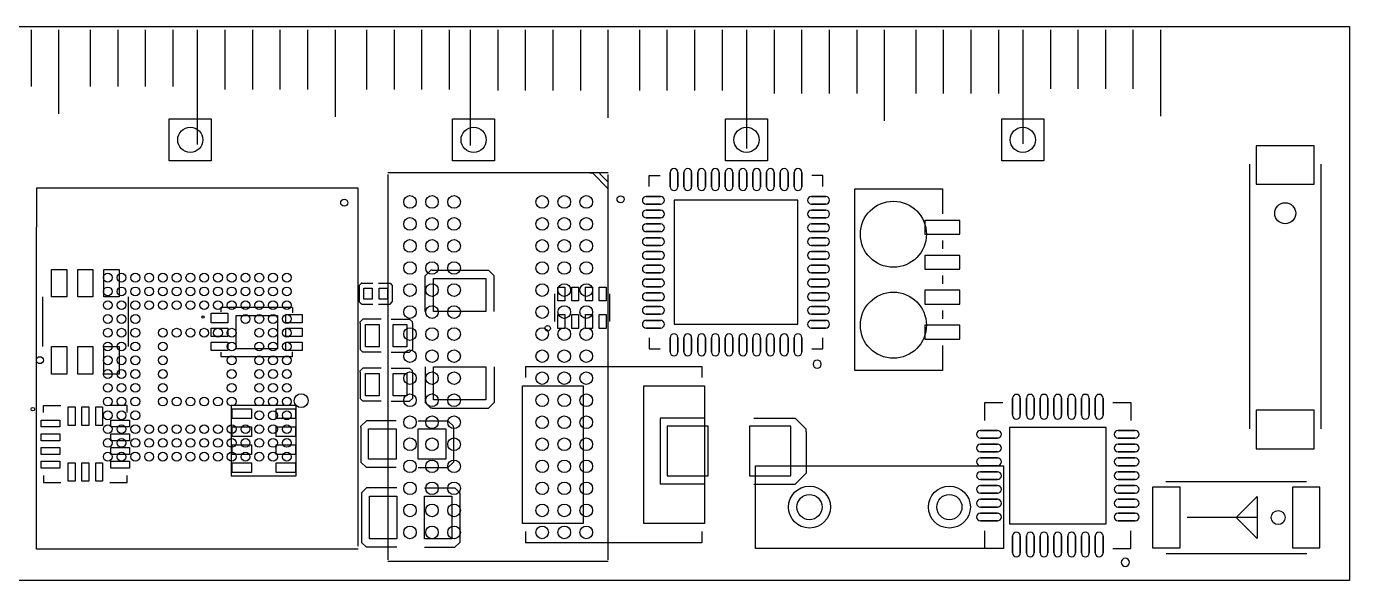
# Model space of a CAD drawing. Header units: millimetres. Extents: x 0 to 100, y 0 to 20.1.
# Drawn here: x 51.96 to 100, y 0 to 20.12 of the extents above; entities that cross this region are included whole.
import ezdxf

# ---------------------------------------------------------------- set-up
doc = ezdxf.new("R2010")
doc.units = ezdxf.units.MM

msp = doc.modelspace()

# ---------------------------------------------------------------- linework, layer by layer
for points in [[(0, 20.117), (100, 20.117), (100, 0), (0, 0), (0, 20.117)], [(57.15, 16.762), (58.674, 16.762), (58.674, 15.238), (57.15, 15.238)], [(67.437, 16.762), (68.961, 16.762), (68.961, 15.238), (67.437, 15.238)], [(77.343, 16.762), (78.867, 16.762), (78.867, 15.238), (77.343, 15.238)], [(87.376, 16.762), (88.9, 16.762), (88.9, 15.238), (87.376, 15.238)], [(98.713, 15.787), (96.613, 15.787), (96.613, 14.387), (98.713, 14.387)], [(75.334, 14.817), (75.334, 14.297)], [(75.614, 14.817), (75.614, 14.297)], [(75.834, 14.817), (75.834, 14.297)], [(76.114, 14.817), (76.114, 14.297)], [(76.334, 14.817), (76.334, 14.297)], [(76.614, 14.817), (76.614, 14.297)], [(76.834, 14.817), (76.834, 14.297)], [(77.114, 14.817), (77.114, 14.297)], [(77.334, 14.817), (77.334, 14.297)], [(77.614, 14.817), (77.614, 14.297)], [(77.834, 14.817), (77.834, 14.297)], [(78.114, 14.817), (78.114, 14.297)], [(78.334, 14.817), (78.334, 14.297)], [(78.614, 14.817), (78.614, 14.297)], [(78.834, 14.817), (78.834, 14.297)], [(79.114, 14.817), (79.114, 14.297)], [(79.334, 14.817), (79.334, 14.297)], [(79.614, 14.817), (79.614, 14.297)], [(79.834, 14.817), (79.834, 14.297)], [(80.114, 14.817), (80.114, 14.297)], [(74.464, 13.947), (74.984, 13.947)], [(80.464, 13.947), (80.984, 13.947)], [(74.464, 13.667), (74.984, 13.667)], [(79.974, 9.307), (79.974, 13.807), (75.474, 13.807), (75.474, 9.307)], [(80.464, 13.667), (80.984, 13.667)], [(74.464, 13.447), (74.984, 13.447)], [(74.464, 13.167), (74.984, 13.167)], [(80.464, 13.447), (80.984, 13.447)], [(80.464, 13.167), (80.984, 13.167)], [(84.582, 13.077), (84.582, 12.577), (85.852, 12.577), (85.852, 13.077)], [(74.464, 12.947), (74.984, 12.947)], [(74.464, 12.667), (74.984, 12.667)], [(80.464, 12.947), (80.984, 12.947)], [(80.464, 12.667), (80.984, 12.667)], [(74.464, 12.447), (74.984, 12.447)], [(74.464, 12.167), (74.984, 12.167)], [(80.464, 12.447), (80.984, 12.447)], [(80.464, 12.167), (80.984, 12.167)], [(74.464, 11.947), (74.984, 11.947)], [(74.464, 11.667), (74.984, 11.667)], [(80.464, 11.947), (80.984, 11.947)], [(80.464, 11.667), (80.984, 11.667)], [(84.582, 11.807), (84.582, 11.307), (85.852, 11.307), (85.852, 11.807)], [(52.877, 10.298), (52.877, 11.298), (53.427, 11.298), (53.427, 10.298)], [(53.827, 10.298), (53.827, 11.298), (54.377, 11.298), (54.377, 10.298)], [(54.777, 10.298), (54.777, 11.298), (55.327, 11.298), (55.327, 10.298)], [(74.464, 11.447), (74.984, 11.447)], [(74.464, 11.167), (74.984, 11.167)], [(80.464, 11.447), (80.984, 11.447)], [(80.464, 11.167), (80.984, 11.167)], [(64.218, 10.614), (64.518, 10.614), (64.518, 10.214), (64.218, 10.214)], [(64.768, 10.614), (65.068, 10.614), (65.068, 10.214), (64.768, 10.214)], [(66.741, 9.763), (66.741, 10.963), (68.641, 10.963), (68.641, 9.763)], [(71.261, 10.656), (71.511, 10.656), (71.511, 10.156), (71.261, 10.156)], [(71.761, 10.656), (72.011, 10.656), (72.011, 10.156), (71.761, 10.156)], [(72.261, 10.656), (72.511, 10.656), (72.511, 10.156), (72.261, 10.156)], [(72.761, 10.656), (73.011, 10.656), (73.011, 10.156), (72.761, 10.156)], [(74.464, 10.947), (74.984, 10.947)], [(74.464, 10.667), (74.984, 10.667)], [(80.464, 10.947), (80.984, 10.947)], [(80.464, 10.667), (80.984, 10.667)], [(74.464, 10.447), (74.984, 10.447)], [(74.464, 10.167), (74.984, 10.167)], [(80.464, 10.447), (80.984, 10.447)], [(80.464, 10.167), (80.984, 10.167)], [(84.582, 10.537), (84.582, 10.037), (85.852, 10.037), (85.852, 10.537)], [(58.675, 9.703), (59.274, 9.703), (59.274, 9.352), (58.675, 9.352)], [(59.575, 8.417), (59.575, 9.617), (61.075, 9.617), (61.075, 8.417)], [(61.376, 9.657), (61.975, 9.657), (61.975, 9.357), (61.376, 9.357)], [(71.511, 9.156), (71.261, 9.156), (71.261, 9.656), (71.511, 9.656)], [(72.011, 9.156), (71.761, 9.156), (71.761, 9.656), (72.011, 9.656)], [(72.511, 9.156), (72.261, 9.156), (72.261, 9.656), (72.511, 9.656)], [(73.011, 9.156), (72.761, 9.156), (72.761, 9.656), (73.011, 9.656)], [(74.464, 9.947), (74.984, 9.947)], [(74.464, 9.667), (74.984, 9.667)], [(80.464, 9.947), (80.984, 9.947)], [(80.464, 9.667), (80.984, 9.667)], [(58.675, 9.157), (59.275, 9.157), (59.275, 8.857), (58.675, 8.857)], [(61.376, 9.157), (61.975, 9.157), (61.975, 8.857), (61.376, 8.857)], [(64.274, 9.29), (64.774, 9.29), (64.774, 8.49), (64.274, 8.49)], [(65.274, 9.29), (65.774, 9.29), (65.774, 8.49), (65.274, 8.49)], [(74.464, 9.447), (74.984, 9.447)], [(74.464, 9.167), (74.984, 9.167)], [(80.464, 9.447), (80.984, 9.447)], [(80.464, 9.167), (80.984, 9.167)], [(84.582, 9.267), (84.582, 8.767), (85.852, 8.767), (85.852, 9.267)], [(58.675, 8.656), (59.275, 8.656), (59.275, 8.357), (58.675, 8.357)], [(61.376, 8.657), (61.975, 8.657), (61.975, 8.357), (61.376, 8.357)], [(75.334, 8.817), (75.334, 8.297)], [(75.614, 8.817), (75.614, 8.297)], [(75.834, 8.817), (75.834, 8.297)], [(76.114, 8.817), (76.114, 8.297)], [(76.334, 8.817), (76.334, 8.297)], [(76.614, 8.817), (76.614, 8.297)], [(76.834, 8.817), (76.834, 8.297)], [(77.114, 8.817), (77.114, 8.297)], [(77.334, 8.817), (77.334, 8.297)], [(77.614, 8.817), (77.614, 8.297)], [(77.834, 8.817), (77.834, 8.297)], [(78.114, 8.817), (78.114, 8.297)], [(78.334, 8.817), (78.334, 8.297)], [(78.614, 8.817), (78.614, 8.297)], [(78.834, 8.817), (78.834, 8.297)], [(79.114, 8.817), (79.114, 8.297)], [(79.334, 8.817), (79.334, 8.297)], [(79.614, 8.817), (79.614, 8.297)], [(79.834, 8.817), (79.834, 8.297)], [(80.114, 8.817), (80.114, 8.297)], [(52.877, 7.498), (52.877, 8.498), (53.427, 8.498), (53.427, 7.498)], [(53.827, 7.498), (53.827, 8.498), (54.377, 8.498), (54.377, 7.498)], [(54.777, 7.498), (54.777, 8.498), (55.327, 8.498), (55.327, 7.498)], [(66.741, 6.563), (66.741, 7.763), (68.641, 7.763), (68.641, 6.563)], [(64.274, 7.512), (64.774, 7.512), (64.774, 6.712), (64.274, 6.712)], [(65.274, 7.512), (65.774, 7.512), (65.774, 6.712), (65.274, 6.712)], [(69.979, 7.072), (72.179, 7.072), (72.179, 2.072), (69.979, 2.072)], [(74.379, 7.072), (76.579, 7.072), (76.579, 2.072), (74.379, 2.072)], [(53.727, 6.304), (53.727, 5.629), (53.477, 5.629), (53.477, 6.304)], [(54.227, 6.304), (54.227, 5.629), (53.977, 5.629), (53.977, 6.304)], [(54.727, 6.304), (54.727, 5.629), (54.477, 5.629), (54.477, 6.304)], [(61.759, 3.8), (61.759, 6.36), (59.399, 6.36), (59.399, 3.8), (61.759, 3.8)], [(87.767, 6.62), (87.767, 6)], [(88.047, 6.62), (88.047, 6)], [(88.267, 6.62), (88.267, 6)], [(88.547, 6.62), (88.547, 6)], [(88.768, 6.62), (88.768, 6)], [(89.048, 6.62), (89.048, 6)], [(89.268, 6.62), (89.268, 6)], [(89.548, 6.62), (89.548, 6)], [(89.768, 6.62), (89.768, 6)], [(90.048, 6.62), (90.048, 6)], [(90.269, 6.62), (90.269, 6)], [(90.549, 6.62), (90.549, 6)], [(90.769, 6.62), (90.769, 6)], [(91.049, 6.62), (91.049, 6)], [(52.502, 5.828), (53.177, 5.828), (53.177, 5.578), (52.502, 5.578)], [(55.702, 5.578), (55.027, 5.578), (55.027, 5.828), (55.702, 5.828)], [(59.429, 6.236), (60.129, 6.236), (60.129, 5.885), (59.429, 5.885)], [(61.029, 6.236), (61.729, 6.236), (61.729, 5.885), (61.029, 5.885)], [(98.713, 6.187), (96.613, 6.187), (96.613, 4.787), (98.713, 4.787)], [(52.502, 5.328), (53.177, 5.328), (53.177, 5.078), (52.502, 5.078)], [(55.702, 5.078), (55.027, 5.078), (55.027, 5.328), (55.702, 5.328)], [(59.429, 5.585), (60.129, 5.585), (60.129, 5.235), (59.429, 5.235)], [(61.029, 5.585), (61.729, 5.585), (61.729, 5.235), (61.029, 5.235)], [(64.386, 5.503), (65.386, 5.503), (65.386, 4.403), (64.386, 4.403)], [(66.186, 5.503), (67.186, 5.503), (67.186, 4.403), (66.186, 4.403)], [(75.22, 3.799), (76.72, 3.799), (76.72, 5.599), (75.22, 5.599)], [(78.22, 3.799), (79.72, 3.799), (79.72, 5.599), (78.22, 5.599)], [(86.598, 5.451), (87.218, 5.451)], [(91.158, 2.06), (91.158, 5.56), (87.658, 5.56), (87.658, 2.06)], [(91.598, 5.451), (92.218, 5.451)], [(52.502, 4.828), (53.177, 4.828), (53.177, 4.578), (52.502, 4.578)], [(55.702, 4.578), (55.027, 4.578), (55.027, 4.828), (55.702, 4.828)], [(59.429, 4.925), (60.129, 4.925), (60.129, 4.575), (59.429, 4.575)], [(61.029, 4.925), (61.729, 4.925), (61.729, 4.575), (61.029, 4.575)], [(86.598, 5.171), (87.218, 5.171)], [(86.598, 4.951), (87.218, 4.951)], [(91.598, 5.171), (92.218, 5.171)], [(91.598, 4.951), (92.218, 4.951)], [(52.502, 4.328), (53.177, 4.328), (53.177, 4.078), (52.502, 4.078)], [(55.702, 4.078), (55.027, 4.078), (55.027, 4.328), (55.702, 4.328)], [(86.598, 4.671), (87.218, 4.671)], [(86.598, 4.45), (87.218, 4.45)], [(91.598, 4.671), (92.218, 4.671)], [(91.598, 4.45), (92.218, 4.45)], [(53.477, 3.603), (53.477, 4.278), (53.727, 4.278), (53.727, 3.603)], [(53.977, 3.603), (53.977, 4.278), (54.227, 4.278), (54.227, 3.603)], [(54.477, 3.603), (54.477, 4.278), (54.727, 4.278), (54.727, 3.603)], [(59.429, 4.275), (60.129, 4.275), (60.129, 3.924), (59.429, 3.924)], [(61.029, 4.275), (61.729, 4.275), (61.729, 3.924), (61.029, 3.924)], [(86.598, 4.17), (87.218, 4.17)], [(86.598, 3.95), (87.218, 3.95)], [(91.598, 4.17), (92.218, 4.17)], [(91.598, 3.95), (92.218, 3.95)], [(86.598, 3.67), (87.218, 3.67)], [(86.598, 3.449), (87.218, 3.449)], [(91.598, 3.67), (92.218, 3.67)], [(91.598, 3.449), (92.218, 3.449)], [(93.845, 3.386), (92.845, 3.386), (92.845, 1.186), (93.845, 1.186)], [(98.925, 3.386), (97.925, 3.386), (97.925, 1.186), (98.925, 1.186)], [(64.413, 3.061), (65.413, 3.061), (65.413, 1.511), (64.413, 1.511)], [(66.413, 3.061), (67.413, 3.061), (67.413, 1.511), (66.413, 1.511)], [(86.598, 3.169), (87.218, 3.169)], [(86.598, 2.949), (87.218, 2.949)], [(91.598, 3.169), (92.218, 3.169)], [(91.598, 2.949), (92.218, 2.949)], [(96.647, 3.048), (96.647, 1.524), (95.885, 2.286), (96.647, 3.048)], [(86.598, 2.669), (87.218, 2.669)], [(86.598, 2.449), (87.218, 2.449)], [(91.598, 2.669), (92.218, 2.669)], [(91.598, 2.449), (92.218, 2.449)], [(86.598, 2.169), (87.218, 2.169)], [(91.598, 2.169), (92.218, 2.169)], [(87.767, 1.62), (87.767, 1)], [(88.047, 1.62), (88.047, 1)], [(88.267, 1.62), (88.267, 1)], [(88.547, 1.62), (88.547, 1)], [(88.768, 1.62), (88.768, 1)], [(89.048, 1.62), (89.048, 1)], [(89.268, 1.62), (89.268, 1)], [(89.548, 1.62), (89.548, 1)], [(89.768, 1.62), (89.768, 1)], [(90.048, 1.62), (90.048, 1)], [(90.269, 1.62), (90.269, 1)], [(90.549, 1.62), (90.549, 1)], [(90.769, 1.62), (90.769, 1)], [(91.049, 1.62), (91.049, 1)]]:
    msp.add_lwpolyline(points, close=True)
for points in [[(52.133, 20), (52.133, 17.939)], [(53.133, 20), (53.133, 16.939)], [(54.278, 20), (54.278, 17.939)], [(55.278, 20), (55.278, 17.939)], [(56.278, 20), (56.278, 17.939)], [(57.278, 20), (57.278, 17.939)], [(58.167, 20), (58.167, 15.83)], [(59.167, 20), (59.167, 17.83)], [(60.167, 20), (60.167, 17.83)], [(61.167, 20), (61.167, 17.83)], [(62.167, 20), (62.167, 17.83)], [(63.167, 20), (63.167, 16.83)], [(64.312, 20), (64.312, 17.83)], [(65.312, 20), (65.312, 17.83)], [(66.312, 20), (66.312, 17.83)], [(67.312, 20), (67.312, 17.83)], [(68.073, 20), (68.073, 15.797)], [(69.073, 20), (69.073, 17.797)], [(70.073, 20), (70.073, 17.797)], [(71.073, 20), (71.073, 17.797)], [(72.073, 20), (72.073, 17.797)], [(73.073, 20), (73.073, 16.797)], [(74.218, 20), (74.218, 17.797)], [(75.218, 20), (75.218, 17.797)], [(76.218, 20), (76.218, 17.797)], [(77.218, 20), (77.218, 17.797)], [(78.107, 20), (78.107, 15.688)], [(79.107, 20), (79.107, 17.688)], [(80.107, 20), (80.107, 17.688)], [(81.107, 20), (81.107, 17.688)], [(82.107, 20), (82.107, 17.688)], [(83.107, 20), (83.107, 16.688)], [(84.252, 20), (84.252, 17.688)], [(85.252, 20), (85.252, 17.688)], [(86.252, 20), (86.252, 17.688)], [(87.252, 20), (87.252, 17.688)], [(88.138, 20), (88.138, 15.858)], [(89.138, 20), (89.138, 17.858)], [(90.138, 20), (90.138, 17.858)], [(91.138, 20), (91.138, 17.858)], [(92.138, 20), (92.138, 17.858)], [(93.138, 20), (93.138, 16.858)], [(96.373, 15.113), (96.373, 5.513)], [(98.953, 15.113), (98.953, 5.513)], [(73.088, 14.797), (65.088, 14.797)], [(65.088, 14.747), (65.088, 0.747)], [(72.417, 14.797), (72.514, 14.797), (73.088, 14.223)], [(72.779, 14.797), (72.779, 14.768), (73.088, 14.458)], [(73.088, 0.747), (73.088, 14.747)], [(74.574, 14.307), (74.574, 14.707), (74.974, 14.707)], [(80.874, 14.307), (80.874, 14.707), (80.474, 14.707)], [(64.007, 14.247), (52.324, 14.247), (52.324, 12.826)], [(64.007, 1.247), (64.007, 14.247)], [(82.042, 14.224), (85.217, 14.224), (85.217, 13.308)], [(85.217, 8.536), (85.217, 7.62), (82.042, 7.62), (82.042, 14.224)], [(64.007, 1.142), (52.323, 1.142), (52.323, 12.826)], [(85.217, 12.346), (85.217, 12.038)], [(66.691, 11.263), (66.641, 11.263), (66.441, 11.063)], [(66.441, 9.763), (66.441, 11.063)], [(66.691, 11.263), (68.691, 11.263)], [(68.691, 11.263), (68.741, 11.263), (68.941, 11.063)], [(68.941, 9.763), (68.941, 11.063)], [(85.217, 11.076), (85.217, 10.768)], [(64.143, 10.794), (64.123, 10.794), (64.043, 10.714)], [(64.043, 10.714), (64.043, 10.114)], [(64.143, 10.794), (64.543, 10.794)], [(64.743, 10.794), (65.143, 10.794)], [(65.143, 10.794), (65.163, 10.794), (65.243, 10.714)], [(65.243, 10.714), (65.243, 10.114)], [(52.552, 10.298), (52.552, 8.498)], [(55.652, 10.298), (55.652, 8.498)], [(64.143, 10.034), (64.123, 10.034), (64.043, 10.114)], [(65.143, 10.034), (65.163, 10.034), (65.243, 10.114)], [(71.136, 10.406), (71.136, 9.406)], [(73.136, 10.406), (73.136, 9.406)], [(59.025, 9.917), (59.025, 9.757)], [(61.625, 9.917), (59.025, 9.917)], [(61.625, 9.917), (61.625, 9.717)], [(64.143, 10.034), (64.543, 10.034)], [(64.743, 10.034), (65.143, 10.034)], [(85.217, 9.806), (85.217, 9.498)], [(64.074, 9.34), (64.074, 9.39), (64.174, 9.49)], [(64.074, 9.34), (64.074, 8.44)], [(64.844, 9.49), (64.174, 9.49)], [(65.204, 9.49), (65.874, 9.49)], [(65.974, 9.34), (65.974, 9.39), (65.874, 9.49)], [(65.974, 9.34), (65.974, 8.44)], [(74.574, 8.807), (74.574, 8.407), (74.974, 8.407)], [(80.474, 8.407), (80.874, 8.407), (80.874, 8.807)], [(59.025, 8.297), (59.025, 8.137)], [(61.625, 8.117), (61.625, 8.307)], [(64.074, 8.44), (64.074, 8.39), (64.174, 8.29)], [(64.844, 8.29), (64.174, 8.29)], [(65.204, 8.29), (65.874, 8.29)], [(65.974, 8.44), (65.974, 8.39), (65.874, 8.29)], [(61.625, 8.117), (59.025, 8.117), (59.025, 8.117)], [(64.074, 7.562), (64.074, 7.612), (64.174, 7.712)], [(64.844, 7.712), (64.174, 7.712)], [(65.204, 7.712), (65.874, 7.712)], [(65.974, 7.562), (65.974, 7.612), (65.874, 7.712)], [(66.441, 7.763), (66.441, 6.463)], [(68.941, 7.763), (68.941, 6.463)], [(70.079, 7.772), (76.479, 7.772)], [(70.079, 7.772), (70.079, 7.367)], [(76.479, 7.772), (76.479, 7.367)], [(64.074, 7.562), (64.074, 6.662)], [(65.974, 7.562), (65.974, 6.662)], [(52.578, 6.096), (52.578, 6.35), (53.213, 6.35)], [(55.626, 6.096), (55.626, 6.35), (54.991, 6.35)], [(64.074, 6.662), (64.074, 6.612), (64.174, 6.512)], [(64.844, 6.512), (64.174, 6.512)], [(65.204, 6.512), (65.874, 6.512)], [(65.974, 6.662), (65.974, 6.612), (65.874, 6.512)], [(66.691, 6.263), (66.641, 6.263), (66.441, 6.463)], [(66.691, 6.263), (68.691, 6.263)], [(68.691, 6.263), (68.741, 6.263), (68.941, 6.463)], [(86.758, 5.81), (86.758, 6.46), (87.408, 6.46)], [(91.408, 6.46), (92.058, 6.46), (92.058, 5.81)], [(64.106, 5.573), (64.106, 5.603), (64.306, 5.803)], [(65.386, 5.803), (64.306, 5.803)], [(66.186, 5.803), (67.266, 5.803)], [(67.466, 5.573), (67.466, 5.603), (67.266, 5.803)], [(76.57, 5.899), (74.97, 5.899)], [(74.97, 5.899), (74.97, 3.499)], [(78.37, 5.899), (79.87, 5.899)], [(80.27, 5.399), (80.27, 5.499), (79.87, 5.899)], [(64.106, 5.573), (64.106, 4.333)], [(67.466, 5.573), (67.466, 4.333)], [(80.27, 5.399), (80.27, 3.999)], [(64.106, 4.333), (64.106, 4.303), (64.306, 4.103)], [(67.466, 4.333), (67.466, 4.303), (67.266, 4.103)], [(65.386, 4.103), (64.306, 4.103)], [(66.186, 4.103), (67.266, 4.103)], [(78.431, 4.167), (87.431, 4.167)], [(78.431, 1.167), (78.431, 4.167)], [(80.27, 3.999), (80.27, 3.899), (79.87, 3.499)], [(87.431, 4.167), (87.431, 1.167)], [(52.578, 3.81), (52.578, 3.556), (53.213, 3.556)], [(54.991, 3.556), (55.626, 3.556), (55.626, 3.81)], [(64.363, 3.366), (64.313, 3.366), (64.133, 3.186)], [(65.413, 3.366), (64.363, 3.366)], [(66.413, 3.366), (67.463, 3.366)], [(67.463, 3.366), (67.513, 3.366), (67.693, 3.186)], [(76.57, 3.499), (74.97, 3.499)], [(78.37, 3.499), (79.87, 3.499)], [(98.435, 3.586), (93.335, 3.586)], [(64.133, 3.186), (64.133, 1.386)], [(67.693, 3.186), (67.693, 1.386)], [(96.647, 2.286), (94.107, 2.286)], [(70.079, 1.777), (70.079, 1.372)], [(76.479, 1.777), (76.479, 1.372)], [(87.408, 1.16), (86.758, 1.16), (86.758, 1.81)], [(91.408, 1.16), (92.058, 1.16), (92.058, 1.81)], [(64.363, 1.206), (64.313, 1.206), (64.133, 1.386)], [(65.413, 1.206), (64.363, 1.206)], [(66.413, 1.206), (67.463, 1.206)], [(67.463, 1.206), (67.513, 1.206), (67.693, 1.386)], [(76.479, 1.372), (70.079, 1.372)], [(87.431, 1.167), (78.431, 1.167)], [(93.346, 0.986), (98.445, 0.986)], [(73.088, 0.697), (65.088, 0.697)]]:
    msp.add_lwpolyline(points)
for centre, radius in [((57.912, 16), 0.457), ((68.199, 16), 0.457), ((78.105, 16), 0.457), ((88.138, 16), 0.457), ((65.888, 13.747), 0.229), ((66.688, 13.747), 0.229), ((67.488, 13.747), 0.229), ((70.688, 13.747), 0.229), ((71.488, 13.747), 0.229), ((72.288, 13.747), 0.229), ((73.533, 13.843), 0.127), ((63.5, 13.716), 0.127), ((83.439, 12.573), 1.2), ((97.663, 13.335), 0.381), ((65.888, 12.947), 0.229), ((66.688, 12.947), 0.229), ((67.488, 12.947), 0.229), ((70.688, 12.947), 0.229), ((71.488, 12.947), 0.229), ((72.288, 12.947), 0.229), ((65.888, 12.147), 0.229), ((66.688, 12.147), 0.229), ((67.488, 12.147), 0.229), ((70.688, 12.147), 0.229), ((71.488, 12.147), 0.229), ((72.288, 12.147), 0.229), ((65.888, 11.347), 0.229), ((66.688, 11.347), 0.229), ((67.488, 11.347), 0.229), ((70.688, 11.347), 0.229), ((71.488, 11.347), 0.229), ((72.288, 11.347), 0.229), ((54.916, 10.997), 0.16), ((55.416, 10.997), 0.16), ((55.916, 10.997), 0.16), ((56.416, 10.997), 0.16), ((56.916, 10.997), 0.16), ((57.416, 10.997), 0.16), ((57.916, 10.997), 0.16), ((58.416, 10.997), 0.16), ((58.916, 10.997), 0.16), ((59.416, 10.997), 0.16), ((59.916, 10.997), 0.16), ((60.416, 10.997), 0.16), ((60.916, 10.997), 0.16), ((61.416, 10.997), 0.16), ((54.916, 10.497), 0.16), ((55.416, 10.497), 0.16), ((55.916, 10.497), 0.16), ((56.416, 10.497), 0.16), ((56.916, 10.497), 0.16), ((57.416, 10.497), 0.16), ((57.916, 10.497), 0.16), ((58.416, 10.497), 0.16), ((58.916, 10.497), 0.16), ((59.416, 10.497), 0.16), ((59.916, 10.497), 0.16), ((60.416, 10.497), 0.16), ((60.916, 10.497), 0.16), ((61.416, 10.497), 0.16), ((65.888, 10.547), 0.229), ((66.688, 10.547), 0.229), ((67.488, 10.547), 0.229), ((70.688, 10.547), 0.229), ((71.488, 10.547), 0.229), ((72.288, 10.547), 0.229), ((54.916, 9.997), 0.16), ((55.416, 9.997), 0.16), ((55.916, 9.997), 0.16), ((56.416, 9.997), 0.16), ((56.916, 9.997), 0.16), ((57.416, 9.997), 0.16), ((57.916, 9.997), 0.16), ((58.416, 9.997), 0.16), ((58.916, 9.997), 0.16), ((59.416, 9.997), 0.16), ((59.916, 9.997), 0.16), ((60.416, 9.997), 0.16), ((60.916, 9.997), 0.16), ((61.416, 9.997), 0.16), ((83.439, 9.271), 1.2), ((54.916, 9.497), 0.16), ((55.416, 9.497), 0.16), ((55.916, 9.497), 0.16), ((59.916, 9.497), 0.16), ((60.416, 9.497), 0.16), ((60.916, 9.497), 0.16), ((61.416, 9.497), 0.16), ((65.888, 9.747), 0.229), ((66.688, 9.747), 0.229), ((67.488, 9.747), 0.229), ((70.688, 9.747), 0.229), ((71.488, 9.747), 0.229), ((72.288, 9.747), 0.229), ((54.916, 8.997), 0.16), ((55.416, 8.997), 0.16), ((55.916, 8.997), 0.16), ((56.916, 8.997), 0.16), ((57.416, 8.997), 0.16), ((57.916, 8.997), 0.16), ((58.416, 8.997), 0.16), ((58.375, 9.567), 0.0399), ((58.916, 8.997), 0.16), ((59.416, 8.997), 0.16), ((60.416, 8.997), 0.16), ((60.916, 8.997), 0.16), ((61.416, 8.997), 0.16), ((65.888, 8.947), 0.229), ((66.688, 8.947), 0.229), ((67.488, 8.947), 0.229), ((70.688, 8.947), 0.229), ((70.886, 9.156), 0.1), ((71.488, 8.947), 0.229), ((72.288, 8.947), 0.229), ((54.916, 8.497), 0.16), ((55.416, 8.497), 0.16), ((55.916, 8.497), 0.16), ((56.916, 8.497), 0.16), ((59.416, 8.497), 0.16), ((60.416, 8.497), 0.16), ((60.916, 8.497), 0.16), ((61.416, 8.497), 0.16), ((65.888, 8.147), 0.229), ((66.688, 8.147), 0.229), ((67.488, 8.147), 0.229), ((70.688, 8.147), 0.229), ((71.488, 8.147), 0.229), ((72.288, 8.147), 0.229), ((52.451, 8.001), 0.127), ((54.916, 7.997), 0.16), ((55.416, 7.997), 0.16), ((55.916, 7.997), 0.16), ((56.916, 7.997), 0.16), ((59.416, 7.997), 0.16), ((60.416, 7.997), 0.16), ((60.916, 7.997), 0.16), ((61.416, 7.997), 0.16), ((54.916, 7.497), 0.16), ((55.416, 7.497), 0.16), ((55.916, 7.497), 0.16), ((56.916, 7.497), 0.16), ((59.416, 7.497), 0.16), ((60.416, 7.497), 0.16), ((60.916, 7.497), 0.16), ((61.416, 7.497), 0.16), ((65.888, 7.347), 0.229), ((66.688, 7.347), 0.229), ((67.488, 7.347), 0.229), ((70.688, 7.347), 0.229), ((71.488, 7.347), 0.229), ((72.288, 7.347), 0.229), ((54.916, 6.997), 0.16), ((55.416, 6.997), 0.16), ((55.916, 6.997), 0.16), ((56.916, 6.997), 0.16), ((59.416, 6.997), 0.16), ((60.416, 6.997), 0.16), ((60.916, 6.997), 0.16), ((61.416, 6.997), 0.16), ((61.938, 6.53), 0.251), ((65.888, 6.547), 0.229), ((66.688, 6.547), 0.229), ((67.488, 6.547), 0.229), ((70.688, 6.547), 0.229), ((71.488, 6.547), 0.229), ((72.288, 6.547), 0.229), ((52.197, 6.223), 0.0635), ((54.916, 6.497), 0.16), ((55.416, 6.497), 0.16), ((55.916, 6.497), 0.16), ((56.916, 6.497), 0.16), ((57.416, 6.497), 0.16), ((57.916, 6.497), 0.16), ((58.416, 6.497), 0.16), ((58.916, 6.497), 0.16), ((59.416, 6.497), 0.16), ((60.416, 6.497), 0.16), ((60.916, 6.497), 0.16), ((61.416, 6.497), 0.16), ((54.916, 5.997), 0.16), ((55.416, 5.997), 0.16), ((55.916, 5.997), 0.16), ((60.416, 5.997), 0.16), ((60.916, 5.997), 0.16), ((61.416, 5.997), 0.16), ((65.888, 5.747), 0.229), ((66.688, 5.747), 0.229), ((67.488, 5.747), 0.229), ((70.688, 5.747), 0.229), ((71.488, 5.747), 0.229), ((72.288, 5.747), 0.229), ((54.916, 5.497), 0.16), ((55.416, 5.497), 0.16), ((55.916, 5.497), 0.16), ((56.416, 5.497), 0.16), ((56.916, 5.497), 0.16), ((57.416, 5.497), 0.16), ((57.916, 5.497), 0.16), ((58.416, 5.497), 0.16), ((58.916, 5.497), 0.16), ((59.416, 5.497), 0.16), ((59.916, 5.497), 0.16), ((60.416, 5.497), 0.16), ((60.916, 5.497), 0.16), ((61.416, 5.497), 0.16), ((54.916, 4.997), 0.16), ((55.416, 4.997), 0.16), ((55.916, 4.997), 0.16), ((56.416, 4.997), 0.16), ((56.916, 4.997), 0.16), ((57.416, 4.997), 0.16), ((57.916, 4.997), 0.16), ((58.416, 4.997), 0.16), ((58.916, 4.997), 0.16), ((59.416, 4.997), 0.16), ((59.916, 4.997), 0.16), ((60.416, 4.997), 0.16), ((60.916, 4.997), 0.16), ((61.416, 4.997), 0.16), ((65.888, 4.947), 0.229), ((66.688, 4.947), 0.229), ((67.488, 4.947), 0.229), ((70.688, 4.947), 0.229), ((71.488, 4.947), 0.229), ((72.288, 4.947), 0.229), ((54.916, 4.497), 0.16), ((55.416, 4.497), 0.16), ((55.916, 4.497), 0.16), ((56.416, 4.497), 0.16), ((56.916, 4.497), 0.16), ((57.416, 4.497), 0.16), ((57.916, 4.497), 0.16), ((58.416, 4.497), 0.16), ((58.916, 4.497), 0.16), ((59.416, 4.497), 0.16), ((59.916, 4.497), 0.16), ((60.416, 4.497), 0.16), ((60.916, 4.497), 0.16), ((61.416, 4.497), 0.16), ((65.888, 4.147), 0.229), ((66.688, 4.147), 0.229), ((67.488, 4.147), 0.229), ((70.688, 4.147), 0.229), ((71.488, 4.147), 0.229), ((72.288, 4.147), 0.229), ((65.888, 3.347), 0.229), ((66.688, 3.347), 0.229), ((67.488, 3.347), 0.229), ((70.688, 3.347), 0.229), ((71.488, 3.347), 0.229), ((72.288, 3.347), 0.229), ((80.391, 2.667), 0.762), ((85.471, 2.667), 0.762), ((80.391, 2.667), 0.457), ((85.471, 2.667), 0.457), ((65.888, 2.547), 0.229), ((66.688, 2.547), 0.229), ((67.488, 2.547), 0.229), ((70.688, 2.547), 0.229), ((71.488, 2.547), 0.229), ((72.288, 2.547), 0.229), ((97.409, 2.286), 0.254), ((65.888, 1.747), 0.229), ((66.688, 1.747), 0.229), ((67.488, 1.747), 0.229), ((70.688, 1.747), 0.229), ((71.488, 1.747), 0.229), ((72.288, 1.747), 0.229)]:
    msp.add_circle(centre, radius)
for centre, radius, start, end in [((75.474, 14.817), 0.14, 360, 180), ((75.974, 14.817), 0.14, 360, 180), ((76.474, 14.817), 0.14, 360, 180), ((76.974, 14.817), 0.14, 360, 180), ((77.474, 14.817), 0.14, 360, 180), ((77.974, 14.817), 0.14, 360, 180), ((78.474, 14.817), 0.14, 360, 180), ((78.974, 14.817), 0.14, 360, 180), ((79.474, 14.817), 0.14, 360, 180), ((79.974, 14.817), 0.14, 360, 180), ((74.464, 13.807), 0.14, 450, 270), ((74.984, 13.807), 0.14, 270, 450), ((75.474, 14.297), 0.14, 180, 360), ((75.974, 14.297), 0.14, 180, 360), ((76.474, 14.297), 0.14, 180, 360), ((76.974, 14.297), 0.14, 180, 360), ((77.474, 14.297), 0.14, 180, 360), ((77.974, 14.297), 0.14, 180, 360), ((78.474, 14.297), 0.14, 180, 360), ((78.974, 14.297), 0.14, 180, 360), ((79.474, 14.297), 0.14, 180, 360), ((79.974, 14.297), 0.14, 180, 360), ((80.464, 13.807), 0.14, 450, 270), ((80.984, 13.807), 0.14, 270, 450), ((74.464, 13.307), 0.14, 450, 270), ((74.984, 13.307), 0.14, 270, 450), ((80.464, 13.307), 0.14, 450, 270), ((80.984, 13.307), 0.14, 270, 450), ((74.464, 12.807), 0.14, 450, 270), ((74.984, 12.807), 0.14, 270, 450), ((80.464, 12.807), 0.14, 450, 270), ((80.984, 12.807), 0.14, 270, 450), ((74.464, 12.307), 0.14, 450, 270), ((74.984, 12.307), 0.14, 270, 450), ((80.464, 12.307), 0.14, 450, 270), ((80.984, 12.307), 0.14, 270, 450), ((74.464, 11.807), 0.14, 450, 270), ((74.984, 11.807), 0.14, 270, 450), ((80.464, 11.807), 0.14, 450, 270), ((80.984, 11.807), 0.14, 270, 450), ((74.464, 11.307), 0.14, 450, 270), ((74.984, 11.307), 0.14, 270, 450), ((80.464, 11.307), 0.14, 450, 270), ((80.984, 11.307), 0.14, 270, 450), ((74.464, 10.807), 0.14, 450, 270), ((74.984, 10.807), 0.14, 270, 450), ((80.464, 10.807), 0.14, 450, 270), ((80.984, 10.807), 0.14, 270, 450), ((74.464, 10.307), 0.14, 450, 270), ((74.984, 10.307), 0.14, 270, 450), ((80.464, 10.307), 0.14, 450, 270), ((80.984, 10.307), 0.14, 270, 450), ((74.464, 9.807), 0.14, 450, 270), ((74.984, 9.807), 0.14, 270, 450), ((80.464, 9.807), 0.14, 450, 270), ((80.984, 9.807), 0.14, 270, 450), ((74.464, 9.307), 0.14, 450, 270), ((74.984, 9.307), 0.14, 270, 450), ((80.464, 9.307), 0.14, 450, 270), ((80.984, 9.307), 0.14, 270, 450), ((75.474, 8.817), 0.14, 360, 180), ((75.974, 8.817), 0.14, 360, 180), ((76.474, 8.817), 0.14, 360, 180), ((76.974, 8.817), 0.14, 360, 180), ((77.474, 8.817), 0.14, 360, 180), ((77.974, 8.817), 0.14, 360, 180), ((78.474, 8.817), 0.14, 360, 180), ((78.974, 8.817), 0.14, 360, 180), ((79.474, 8.817), 0.14, 360, 180), ((79.974, 8.817), 0.14, 360, 180), ((75.474, 8.297), 0.14, 180, 360), ((75.974, 8.297), 0.14, 180, 360), ((76.474, 8.297), 0.14, 180, 360), ((76.974, 8.297), 0.14, 180, 360), ((77.474, 8.297), 0.14, 180, 360), ((77.974, 8.297), 0.14, 180, 360), ((78.474, 8.297), 0.14, 180, 360), ((78.974, 8.297), 0.14, 180, 360), ((79.474, 8.297), 0.14, 180, 360), ((79.974, 8.297), 0.14, 180, 360), ((80.672, 7.856), 0.15, 90.4851, 89.5149), ((87.907, 6.62), 0.14, 360, 180), ((88.407, 6.62), 0.14, 360, 180), ((88.908, 6.62), 0.14, 360, 180), ((89.408, 6.62), 0.14, 360, 180), ((89.908, 6.62), 0.14, 360, 180), ((90.409, 6.62), 0.14, 360, 180), ((90.909, 6.62), 0.14, 360, 180), ((87.907, 6), 0.14, 180, 360), ((88.407, 6), 0.14, 180, 360), ((88.908, 6), 0.14, 180, 360), ((89.408, 6), 0.14, 180, 360), ((89.908, 6), 0.14, 180, 360), ((90.409, 6), 0.14, 180, 360), ((90.909, 6), 0.14, 180, 360), ((86.598, 5.311), 0.14, 450, 270), ((87.218, 5.311), 0.14, 270, 450), ((91.598, 5.311), 0.14, 450, 270), ((92.218, 5.311), 0.14, 270, 450), ((86.598, 4.811), 0.14, 450, 270), ((87.218, 4.811), 0.14, 270, 450), ((91.598, 4.811), 0.14, 450, 270), ((92.218, 4.811), 0.14, 270, 450), ((86.598, 4.31), 0.14, 450, 270), ((87.218, 4.31), 0.14, 270, 450), ((91.598, 4.31), 0.14, 450, 270), ((92.218, 4.31), 0.14, 270, 450), ((86.598, 3.81), 0.14, 450, 270), ((87.218, 3.81), 0.14, 270, 450), ((91.598, 3.81), 0.14, 450, 270), ((92.218, 3.81), 0.14, 270, 450), ((86.598, 3.309), 0.14, 450, 270), ((87.218, 3.309), 0.14, 270, 450), ((91.598, 3.309), 0.14, 450, 270), ((92.218, 3.309), 0.14, 270, 450), ((86.598, 2.809), 0.14, 450, 270), ((87.218, 2.809), 0.14, 270, 450), ((91.598, 2.809), 0.14, 450, 270), ((92.218, 2.809), 0.14, 270, 450), ((86.598, 2.309), 0.14, 450, 270), ((87.218, 2.309), 0.14, 270, 450), ((91.598, 2.309), 0.14, 450, 270), ((92.218, 2.309), 0.14, 270, 450), ((87.907, 1.62), 0.14, 360, 180), ((88.407, 1.62), 0.14, 360, 180), ((88.908, 1.62), 0.14, 360, 180), ((89.408, 1.62), 0.14, 360, 180), ((89.908, 1.62), 0.14, 360, 180), ((90.409, 1.62), 0.14, 360, 180), ((90.909, 1.62), 0.14, 360, 180), ((87.907, 1), 0.14, 180, 360), ((88.407, 1), 0.14, 180, 360), ((88.908, 1), 0.14, 180, 360), ((89.408, 1), 0.14, 180, 360), ((89.908, 1), 0.14, 180, 360), ((90.409, 1), 0.14, 180, 360), ((90.909, 1), 0.14, 180, 360), ((91.858, 0.66), 0.15, 90.4851, 89.5149)]:
    msp.add_arc(centre, radius, start, end)

doc.saveas('drawing.dxf')
